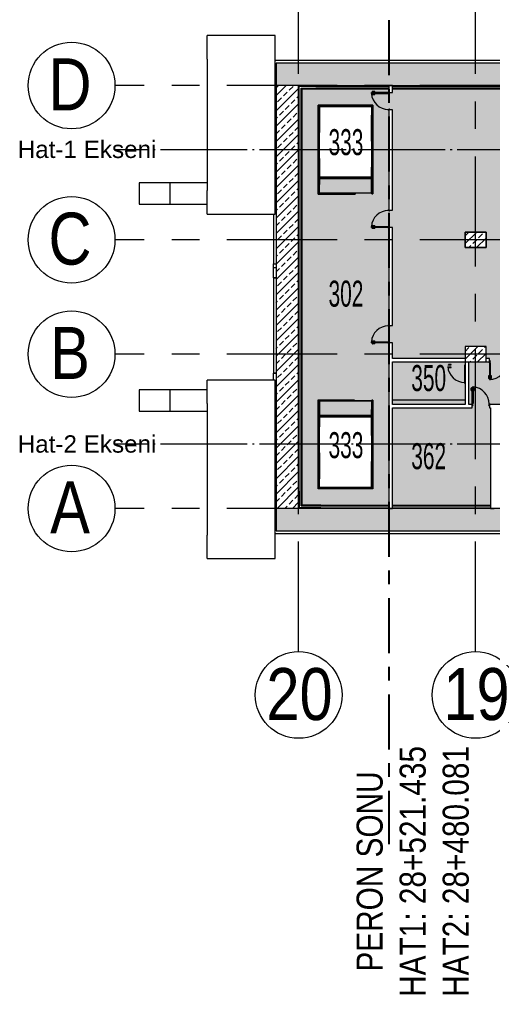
# Model space of a CAD drawing. Header units: metres. Extents: x -201 to 705, y -63 to 42.
# Drawn here: x 481 to 508.3, y -49.3 to 7.5 of the extents above; entities that cross this region are included whole.
import ezdxf

# ---------------------------------------------------------------- set-up
doc = ezdxf.new("R2010")
doc.units = ezdxf.units.M
for name, pattern in [('Dash', [3, 1.5, -1.5]), ('Grid Line', [11.1125, 6.35, -1.5875, 1.5875, -1.5875]), ('Grid Line 1_4_', [5.55625, 3.175, -0.79375, 0.79375, -0.79375]), ('HAT AKSI', [5.6, 5, -0.3, 0, -0.3])]:
    doc.linetypes.add(name, pattern=pattern)
for name, color, linetype, lineweight in [('A-----NPP', 7, 'Continuous', 9), ('A-DETLGEM', 7, 'Continuous', 9), ('A_AREA', 7, 'Continuous', 9), ('A_DOOR', 7, 'Continuous', 9), ('A_GRID', 7, 'Continuous', 9), ('A_GRID_BALOON', 7, 'Continuous', 9), ('A_HANDRAIL', 7, 'Continuous', 9), ('A_HATCH', 7, 'Continuous', 9), ('A_RC', 7, 'Continuous', 9), ('A_TEXT_40', 7, 'Continuous', 9), ('A_WALL', 7, 'Continuous', 9), ('G-PLANOTM', 7, 'Continuous', 9)]:
    doc.layers.add(name, color=color, linetype=linetype, lineweight=lineweight)
doc.styles.add('Arial', font='arial.ttf', dxfattribs={"height": 1})
doc.styles.add('Arial Narrow', font='ARIALN.TTF', dxfattribs={"height": 1.5})
doc.styles.add('Arial Narrow_1', font='ARIALN.TTF', dxfattribs={"height": 3})
doc.styles.add('Arial Narrow_2', font='ARIALN.TTF', dxfattribs={"width": 0.7, "height": 1.5})
pattern_1 = [(45, (0, 0), (-0.442274, 0.442274), []), (45, (0.4423, 0), (-0.442274, 0.442274), [0.31274, -0.15637])]

# ---------------------------------------------------------------- blocks, each defined once
blk = doc.blocks.new('B1010_10_KOLON_DİKDÖRTGEN KESİT - 90x120mm-4188249-14_73 _17_73_ TEKNİK KAT _FFL__ANAHTAR PLAN')
at = {"layer": 'A_RC', "true_color": 0x787878}
h = blk.add_hatch(dxfattribs=at)
h.set_pattern_fill('FP_19', color=8, style=0, pattern_type=2)
h.set_pattern_definition([(225, (-175, -11.8), (0.4422811, -0.4422811), []), (225, (-175.442, -11.8), (0.4422811, -0.4422811), [0.31274, -0.15637])])
h.paths.add_polyline_path([(-0.6, 0.45), (-0.6, -0.45), (0.6, -0.45), (0.6, 0.45), (-0.415, 0.45)])
at = {"layer": 'A_RC', "lineweight": 18}
for p, q in [((0.6, 0.45), (-0.6, 0.45)), ((-0.6, 0.45), (-0.6, -0.45)), ((0.6, -0.45), (0.6, 0.45)), ((-0.6, -0.45), (0.6, -0.45))]:
    blk.add_line(p, q, dxfattribs=at)
blk = doc.blocks.new('B1010_10_KOLON_DİKDÖRTGEN KESİT - 90x120mm-V253-14_73 _17_73_ TEKNİK KAT _FFL__ANAHTAR PLAN')
at = {"layer": 'A_RC', "true_color": 0x787878}
h = blk.add_hatch(dxfattribs=at)
h.set_pattern_fill('FP_20', color=8, style=0, pattern_type=2)
h.set_pattern_definition([(225, (-175, -5.2), (0.4422811, -0.4422811), []), (225, (-175.442, -5.2), (0.4422811, -0.4422811), [0.31274, -0.15637])])
h.paths.add_polyline_path([(-0.6, 0.45), (-0.6, -0.45), (0.6, -0.45), (0.6, 0.45), (0.445, 0.45)])
at = {"layer": 'A_RC', "lineweight": 18}
for p, q in [((0.6, 0.45), (-0.6, 0.45)), ((-0.6, 0.45), (-0.6, -0.45)), ((0.6, -0.45), (0.6, 0.45)), ((-0.6, -0.45), (0.6, -0.45))]:
    blk.add_line(p, q, dxfattribs=at)
blk = doc.blocks.new('IC-TKN-M7-S22-000-10-A1-32-K-T-6C-200_rvt-3-14_73 _17_73_ TEKNİK KAT _FFL__ANAHTAR PLAN')
at = {"layer": 'A_HATCH', "true_color": 0x787878}
h = blk.add_hatch(dxfattribs=at)
h.set_pattern_fill('FP_3', color=8, style=0, pattern_type=2)
h.set_pattern_definition(pattern_1)
h.paths.add_polyline_path([(-130.727, 3.7), (-125.85, 3.7), (-125.85, 5), (-186.5, 5), (-186.5, 3.7), (-130.877, 3.7)])
h = blk.add_hatch(dxfattribs=at)
h.set_pattern_fill('FP_3', color=8, style=0, pattern_type=2)
h.set_pattern_definition(pattern_1)
h.paths.add_polyline_path([(-186.194, -20.7), (-185.2, -20.7), (-185.2, 3.7), (-186.5, 3.7), (-186.5, -20.7)])
h = blk.add_hatch(dxfattribs=at)
h.set_pattern_fill('FP_3', color=8, style=0, pattern_type=2)
h.set_pattern_definition(pattern_1)
h.paths.add_polyline_path([(-147.926, -22), (-125.85, -22), (-125.85, -20.7), (-186.5, -20.7), (-186.5, -22), (-149.646, -22)])
at = {"layer": 'A-----NPP'}
for p, q in [((-186.55, 6.589), (-190.473, 6.589)), ((-190.473, 5.232), (-190.473, 6.589)), ((-186.55, 5.232), (-186.55, 6.589)), ((-190.473, 5.232), (-190.473, -2.354)), ((-186.55, -2.354), (-186.55, 5.232)), ((-125.795, 5.15), (-186.55, 5.15)), ((-190.473, -3.711), (-190.473, -2.354)), ((-186.55, -3.711), (-186.55, -2.354)), ((-190.473, -3.711), (-186.55, -3.711)), ((-186.65, -3.71), (-186.65, -6.588)), ((-186.65, -6.588), (-186.5, -6.588)), ((-186.65, -6.8), (-186.65, -6.588)), ((-186.65, -6.588), (-186.5, -6.588)), ((-186.65, -7.4), (-186.65, -6.8)), ((-186.65, -6.8), (-186.5, -6.8)), ((-186.5, -7.4), (-186.65, -7.4)), ((-186.65, -7.4), (-186.65, -12.9)), ((-186.65, -7.4), (-186.5, -7.4)), ((-186.65, -12.9), (-186.5, -12.9)), ((-186.65, -13.29), (-186.65, -12.9)), ((-186.5, -12.9), (-186.65, -12.9)), ((-186.55, -13.289), (-190.473, -13.289)), ((-190.473, -14.646), (-190.473, -13.289)), ((-186.55, -14.646), (-186.55, -13.289)), ((-186.5, -13.5), (-186.55, -13.5)), ((-186.5, -13.712), (-186.55, -13.712)), ((-186.5, -13.712), (-186.55, -13.712)), ((-190.473, -14.646), (-190.473, -22.232)), ((-186.55, -22.232), (-186.55, -14.646)), ((-190.473, -23.589), (-190.473, -22.232)), ((-186.55, -22.15), (-125.751, -22.15)), ((-186.55, -23.589), (-186.55, -22.232)), ((-190.473, -23.589), (-186.55, -23.589))]:
    blk.add_line(p, q, dxfattribs=at)
at = {"layer": 'A_RC'}
blk.add_line((-175.6, -14.45), (-179.8, -14.45), dxfattribs=at)
at = {"layer": 'A_WALL', "lineweight": 18}
for p, q in [((-125.85, 5), (-186.5, 5)), ((-186.5, 5), (-186.5, 3.7)), ((-186.5, 3.7), (-186.5, -20.7)), ((-185.2, 3.7), (-125.85, 3.7)), ((-185.2, -20.7), (-185.2, 3.7)), ((-186.5, -20.7), (-186.5, -22)), ((-125.85, -20.7), (-185.2, -20.7)), ((-186.5, -22), (-125.85, -22))]:
    blk.add_line(p, q, dxfattribs=at)
at = {"layer": 'A_RC', "lineweight": 9, "rotation": 180}
for name, p in [('B1010_10_KOLON_DİKDÖRTGEN KESİT - 90x120mm-V253-14_73 _17_73_ TEKNİK KAT _FFL__ANAHTAR PLAN', (-175, -5.2)), ('B1010_10_KOLON_DİKDÖRTGEN KESİT - 90x120mm-4188249-14_73 _17_73_ TEKNİK KAT _FFL__ANAHTAR PLAN', (-175, -11.8))]:
    blk.add_blockref(name, p, dxfattribs=at)
blk = doc.blocks.new('B1010_10_KOLON_DİKDÖRTGEN KESİT - 90x120mm-3688149-14_73 _17_73_ TEKNİK KAT _FFL__ANAHTAR PLAN')
at = {"layer": 'A_RC', "lineweight": 18}
for p, q in [((0.6, 0.45), (-0.6, 0.45)), ((-0.6, 0.45), (-0.6, -0.45)), ((0.6, -0.45), (0.6, 0.45)), ((-0.6, -0.45), (0.6, -0.45))]:
    blk.add_line(p, q, dxfattribs=at)
blk = doc.blocks.new('B1010_10_KOLON_DİKDÖRTGEN KESİT - 90x120mm-3704963-14_73 _17_73_ TEKNİK KAT _FFL__ANAHTAR PLAN')
at = {"layer": 'A_RC', "lineweight": 18}
for p, q in [((-0.6, 0.45), (0.6, 0.45)), ((-0.6, -0.45), (-0.6, 0.45)), ((0.6, 0.45), (0.6, -0.45)), ((0.6, -0.45), (-0.6, -0.45))]:
    blk.add_line(p, q, dxfattribs=at)
blk = doc.blocks.new('C1030_70_YK1 100x220cm - YK1 100x220cm-1516240-14_73 _17_73_ TEKNİK KAT _FFL__ANAHTAR PLAN')
at = {"layer": 'A-----NPP'}
for p, q in [((0.385, 1.048), (0.385, 0.913)), ((0.395, 0.913), (0.395, 1.048)), ((0.435, 1.068), (0.405, 1.068)), ((0.405, 1.058), (0.435, 1.058)), ((0.53, 1.068), (0.5, 1.068)), ((0.5, 1.058), (0.53, 1.058)), ((0.54, 1.048), (0.54, 0.913)), ((0.55, 0.913), (0.55, 1.048)), ((-0.538, 0.118), (0.538, 0.118)), ((-0.538, 0.1), (-0.538, 0.118)), ((0.538, 0.118), (0.538, 0.1))]:
    blk.add_line(p, q, dxfattribs=at)
for centre, radius, start, end in [((0.5, 0.13), 0.98, 94.0266, 180), ((0.405, 1.048), 0.02, 90, 180), ((0.39, 0.913), 0.005, 180, 360), ((0.405, 1.048), 0.01, 90, 180), ((0.53, 1.048), 0.02, 360, 90), ((0.53, 1.048), 0.01, 0, 90), ((0.545, 0.913), 0.005, 180, 0)]:
    blk.add_arc(centre, radius, start, end, dxfattribs=at)
blk = doc.blocks.new('C1030_70_YK1 100x220cm - YK1 100x220cm-V214-14_73 _17_73_ TEKNİK KAT _FFL__ANAHTAR PLAN')
at = {"layer": 'A-DETLGEM'}
for p, q in [((0.385, 1.048), (0.385, 0.913)), ((0.395, 0.913), (0.395, 1.048)), ((0.435, 1.068), (0.405, 1.068)), ((0.405, 1.058), (0.435, 1.058)), ((0.499, 1.107), (0.434, 1.107)), ((0.434, 1.107), (0.434, 0.621)), ((0.434, 0.621), (0.434, 0.149)), ((0.438, 1.103), (0.495, 1.103)), ((0.438, 1.103), (0.438, 0.153)), ((0.495, 0.153), (0.495, 1.103)), ((0.499, 0.139), (0.499, 1.107)), ((0.53, 1.068), (0.5, 1.068)), ((0.5, 1.058), (0.53, 1.058)), ((0.54, 1.048), (0.54, 0.913)), ((0.55, 0.913), (0.55, 1.048)), ((0.434, 0.149), (0.491, 0.149)), ((0.438, 0.153), (0.495, 0.153)), ((0.491, 0.149), (0.491, 0.139)), ((0.491, 0.139), (0.499, 0.139))]:
    blk.add_line(p, q, dxfattribs=at)
for radius in [0.008, 0.006]:
    blk.add_circle((0.5, 0.13), radius, dxfattribs=at)
for centre, radius, start, end in [((0.405, 1.048), 0.02, 90, 180), ((0.39, 0.913), 0.005, 180, 360), ((0.405, 1.048), 0.01, 90, 180), ((0.53, 1.048), 0.02, 360, 90), ((0.53, 1.048), 0.01, 0, 90), ((0.545, 0.913), 0.005, 180, 0)]:
    blk.add_arc(centre, radius, start, end, dxfattribs=at)
at = {"layer": 'A_DOOR'}
for p, q in [((-0.483, 0.118), (-0.538, 0.118)), ((-0.538, 0.118), (-0.538, 0.1)), ((-0.536, 0.1), (-0.536, 0.116)), ((-0.536, 0.116), (-0.485, 0.116)), ((-0.485, 0.095), (-0.487, 0.093)), ((-0.487, 0.093), (-0.487, 0.062)), ((-0.487, 0.062), (-0.485, 0.06)), ((-0.485, 0.116), (-0.485, 0.095)), ((-0.485, 0.092), (-0.483, 0.094)), ((-0.485, 0.063), (-0.485, 0.092)), ((-0.483, 0.061), (-0.485, 0.063)), ((-0.485, 0.06), (-0.485, 0.049)), ((-0.485, 0.049), (-0.465, 0.049)), ((-0.483, 0.045), (-0.485, 0.045)), ((-0.485, 0.045), (-0.485, 0.037)), ((-0.485, 0.037), (-0.457, 0.037)), ((-0.483, 0.094), (-0.483, 0.118)), ((-0.483, 0.051), (-0.483, 0.061)), ((-0.467, 0.051), (-0.483, 0.051)), ((-0.483, 0.039), (-0.483, 0.045)), ((-0.459, 0.039), (-0.483, 0.039)), ((-0.457, 0.061), (-0.467, 0.061)), ((-0.467, 0.061), (-0.467, 0.051)), ((-0.465, 0.049), (-0.465, 0.059)), ((-0.465, 0.059), (-0.459, 0.059)), ((-0.459, 0.059), (-0.459, 0.039)), ((-0.457, 0.037), (-0.457, 0.061)), ((0.467, 0.061), (0.457, 0.061)), ((0.457, 0.061), (0.457, 0.037)), ((0.457, 0.037), (0.485, 0.037)), ((0.459, 0.039), (0.459, 0.059)), ((0.459, 0.059), (0.465, 0.059)), ((0.483, 0.039), (0.459, 0.039)), ((0.465, 0.059), (0.465, 0.049)), ((0.465, 0.049), (0.485, 0.049)), ((0.467, 0.051), (0.467, 0.061)), ((0.483, 0.051), (0.467, 0.051)), ((0.538, 0.118), (0.483, 0.118)), ((0.483, 0.118), (0.483, 0.094)), ((0.483, 0.094), (0.485, 0.092)), ((0.485, 0.063), (0.483, 0.061)), ((0.483, 0.061), (0.483, 0.051)), ((0.485, 0.045), (0.483, 0.045)), ((0.483, 0.045), (0.483, 0.039)), ((0.485, 0.095), (0.485, 0.116)), ((0.485, 0.116), (0.536, 0.116)), ((0.487, 0.093), (0.485, 0.095)), ((0.485, 0.092), (0.485, 0.063)), ((0.485, 0.06), (0.487, 0.062)), ((0.485, 0.049), (0.485, 0.06)), ((0.485, 0.037), (0.485, 0.045)), ((0.487, 0.062), (0.487, 0.093)), ((0.536, 0.116), (0.536, 0.1)), ((0.538, 0.1), (0.538, 0.118))]:
    blk.add_line(p, q, dxfattribs=at)
blk.add_arc((0.5, 0.13), 0.98, 94.0266, 180, dxfattribs=at)
blk = doc.blocks.new('C1030_70_YK1 100x220cm - YK1 100x220cm-1940403-14_73 _17_73_ TEKNİK KAT _FFL__ANAHTAR PLAN')
at = {"layer": 'A-DETLGEM'}
for p, q in [((-0.55, 0.913), (-0.55, 1.048)), ((-0.54, 1.048), (-0.54, 0.913)), ((-0.53, 1.068), (-0.5, 1.068)), ((-0.5, 1.058), (-0.53, 1.058)), ((-0.499, 1.107), (-0.434, 1.107)), ((-0.499, 0.139), (-0.499, 1.107)), ((-0.438, 1.103), (-0.495, 1.103)), ((-0.495, 0.153), (-0.495, 1.103)), ((-0.438, 1.103), (-0.438, 0.153)), ((-0.435, 1.068), (-0.405, 1.068)), ((-0.405, 1.058), (-0.435, 1.058)), ((-0.434, 1.107), (-0.434, 0.621)), ((-0.434, 0.621), (-0.434, 0.149)), ((-0.395, 0.913), (-0.395, 1.048)), ((-0.385, 1.048), (-0.385, 0.913)), ((-0.491, 0.139), (-0.499, 0.139)), ((-0.438, 0.153), (-0.495, 0.153)), ((-0.491, 0.149), (-0.491, 0.139)), ((-0.434, 0.149), (-0.491, 0.149))]:
    blk.add_line(p, q, dxfattribs=at)
for radius in [0.008, 0.006]:
    blk.add_circle((-0.5, 0.13), radius, dxfattribs=at)
for centre, radius, start, end in [((-0.53, 1.048), 0.02, 90, 180), ((-0.545, 0.913), 0.005, 180, 0), ((-0.53, 1.048), 0.01, 90, 180), ((-0.405, 1.048), 0.02, 0, 90), ((-0.405, 1.048), 0.01, 0, 90), ((-0.39, 0.913), 0.005, 180, 0)]:
    blk.add_arc(centre, radius, start, end, dxfattribs=at)
at = {"layer": 'A_DOOR'}
for p, q in [((-0.483, 0.118), (-0.538, 0.118)), ((-0.538, 0.118), (-0.538, 0.1)), ((-0.536, 0.1), (-0.536, 0.116)), ((-0.536, 0.116), (-0.485, 0.116)), ((-0.485, 0.095), (-0.487, 0.093)), ((-0.487, 0.093), (-0.487, 0.062)), ((-0.487, 0.062), (-0.485, 0.06)), ((-0.485, 0.116), (-0.485, 0.095)), ((-0.485, 0.092), (-0.483, 0.094)), ((-0.485, 0.063), (-0.485, 0.092)), ((-0.483, 0.061), (-0.485, 0.063)), ((-0.485, 0.06), (-0.485, 0.049)), ((-0.485, 0.049), (-0.465, 0.049)), ((-0.483, 0.045), (-0.485, 0.045)), ((-0.485, 0.045), (-0.485, 0.037)), ((-0.485, 0.037), (-0.457, 0.037)), ((-0.483, 0.094), (-0.483, 0.118)), ((-0.483, 0.051), (-0.483, 0.061)), ((-0.467, 0.051), (-0.483, 0.051)), ((-0.483, 0.039), (-0.483, 0.045)), ((-0.459, 0.039), (-0.483, 0.039)), ((-0.457, 0.061), (-0.467, 0.061)), ((-0.467, 0.061), (-0.467, 0.051)), ((-0.465, 0.049), (-0.465, 0.059)), ((-0.465, 0.059), (-0.459, 0.059)), ((-0.459, 0.059), (-0.459, 0.039)), ((-0.457, 0.037), (-0.457, 0.061)), ((0.467, 0.061), (0.457, 0.061)), ((0.457, 0.061), (0.457, 0.037)), ((0.457, 0.037), (0.485, 0.037)), ((0.459, 0.039), (0.459, 0.059)), ((0.459, 0.059), (0.465, 0.059)), ((0.483, 0.039), (0.459, 0.039)), ((0.465, 0.059), (0.465, 0.049)), ((0.465, 0.049), (0.485, 0.049)), ((0.467, 0.051), (0.467, 0.061)), ((0.483, 0.051), (0.467, 0.051)), ((0.538, 0.118), (0.483, 0.118)), ((0.483, 0.118), (0.483, 0.094)), ((0.483, 0.094), (0.485, 0.092)), ((0.485, 0.063), (0.483, 0.061)), ((0.483, 0.061), (0.483, 0.051)), ((0.485, 0.045), (0.483, 0.045)), ((0.483, 0.045), (0.483, 0.039)), ((0.485, 0.095), (0.485, 0.116)), ((0.485, 0.116), (0.536, 0.116)), ((0.487, 0.093), (0.485, 0.095)), ((0.485, 0.092), (0.485, 0.063)), ((0.485, 0.06), (0.487, 0.062)), ((0.485, 0.049), (0.485, 0.06)), ((0.485, 0.037), (0.485, 0.045)), ((0.487, 0.062), (0.487, 0.093)), ((0.536, 0.116), (0.536, 0.1)), ((0.538, 0.1), (0.538, 0.118))]:
    blk.add_line(p, q, dxfattribs=at)
blk.add_arc((-0.5, 0.13), 0.98, 360, 86.1575, dxfattribs=at)
blk = doc.blocks.new('C1030_70_YK2 200x220cm - YK2 200x220cm-1520040-14_73 _17_73_ TEKNİK KAT _FFL__ANAHTAR PLAN')
at = {"layer": 'A-DETLGEM'}
for p, q in [((-1.05, 0.901), (-1.05, 1.036)), ((-1.04, 1.036), (-1.04, 0.901)), ((-1.03, 1.056), (-1, 1.056)), ((-1, 1.046), (-1.03, 1.046)), ((-0.999, 1.107), (-0.934, 1.107)), ((-0.999, 0.138), (-0.999, 1.107)), ((-0.938, 1.103), (-0.995, 1.103)), ((-0.995, 0.153), (-0.995, 1.103)), ((-0.938, 1.103), (-0.938, 0.153)), ((-0.935, 1.056), (-0.905, 1.056)), ((-0.905, 1.046), (-0.935, 1.046)), ((-0.934, 1.107), (-0.934, 0.62)), ((-0.934, 0.62), (-0.934, 0.149)), ((-0.895, 0.901), (-0.895, 1.036)), ((-0.885, 1.036), (-0.885, 0.901)), ((0.885, 1.036), (0.885, 0.901)), ((0.895, 0.901), (0.895, 1.036)), ((0.935, 1.056), (0.905, 1.056)), ((0.905, 1.046), (0.935, 1.046)), ((0.999, 1.107), (0.934, 1.107)), ((0.934, 1.107), (0.934, 0.62)), ((0.934, 0.62), (0.934, 0.149)), ((0.938, 1.103), (0.995, 1.103)), ((0.938, 1.103), (0.938, 0.153)), ((0.995, 0.153), (0.995, 1.103)), ((0.999, 0.138), (0.999, 1.107)), ((1.03, 1.056), (1, 1.056)), ((1, 1.046), (1.03, 1.046)), ((1.04, 1.036), (1.04, 0.901)), ((1.05, 0.901), (1.05, 1.036)), ((-0.991, 0.138), (-0.999, 0.138)), ((-0.938, 0.153), (-0.995, 0.153)), ((-0.991, 0.149), (-0.991, 0.138)), ((-0.934, 0.149), (-0.991, 0.149)), ((0.934, 0.149), (0.991, 0.149)), ((0.938, 0.153), (0.995, 0.153)), ((0.991, 0.149), (0.991, 0.138)), ((0.991, 0.138), (0.999, 0.138))]:
    blk.add_line(p, q, dxfattribs=at)
for centre, radius in [((-1, 0.13), 0.008), ((-1, 0.13), 0.006), ((1, 0.13), 0.008), ((1, 0.13), 0.006)]:
    blk.add_circle(centre, radius, dxfattribs=at)
for centre, radius, start, end in [((-1.03, 1.036), 0.02, 90, 180), ((-1.045, 0.901), 0.005, 180, 0), ((-1.03, 1.036), 0.01, 90, 180), ((-0.905, 1.036), 0.02, 360, 90), ((-0.905, 1.036), 0.01, 360, 90), ((-0.89, 0.901), 0.005, 180, 0), ((0.905, 1.036), 0.02, 90, 180), ((0.89, 0.901), 0.005, 180, 0), ((0.905, 1.036), 0.01, 90, 180), ((1.03, 1.036), 0.02, 0, 90), ((1.03, 1.036), 0.01, 360, 90), ((1.045, 0.901), 0.005, 180, 0)]:
    blk.add_arc(centre, radius, start, end, dxfattribs=at)
at = {"layer": 'A_DOOR'}
for p, q in [((-0.983, 0.118), (-1.038, 0.118)), ((-1.038, 0.118), (-1.038, 0.1)), ((-1.036, 0.1), (-1.036, 0.116)), ((-1.036, 0.116), (-0.985, 0.116)), ((-0.985, 0.095), (-0.987, 0.093)), ((-0.987, 0.093), (-0.987, 0.062)), ((-0.987, 0.062), (-0.985, 0.06)), ((-0.985, 0.116), (-0.985, 0.095)), ((-0.985, 0.092), (-0.983, 0.094)), ((-0.985, 0.063), (-0.985, 0.092)), ((-0.983, 0.061), (-0.985, 0.063)), ((-0.985, 0.06), (-0.985, 0.049)), ((-0.985, 0.049), (-0.965, 0.049)), ((-0.983, 0.045), (-0.985, 0.045)), ((-0.985, 0.045), (-0.985, 0.037)), ((-0.985, 0.037), (-0.957, 0.037)), ((-0.983, 0.094), (-0.983, 0.118)), ((-0.983, 0.051), (-0.983, 0.061)), ((-0.967, 0.051), (-0.983, 0.051)), ((-0.983, 0.039), (-0.983, 0.045)), ((-0.959, 0.039), (-0.983, 0.039)), ((-0.957, 0.061), (-0.967, 0.061)), ((-0.967, 0.061), (-0.967, 0.051)), ((-0.965, 0.049), (-0.965, 0.059)), ((-0.965, 0.059), (-0.959, 0.059)), ((-0.959, 0.059), (-0.959, 0.039)), ((-0.957, 0.037), (-0.957, 0.061)), ((0.967, 0.061), (0.957, 0.061)), ((0.957, 0.061), (0.957, 0.037)), ((0.957, 0.037), (0.985, 0.037)), ((0.959, 0.039), (0.959, 0.059)), ((0.959, 0.059), (0.965, 0.059)), ((0.983, 0.039), (0.959, 0.039)), ((0.965, 0.059), (0.965, 0.049)), ((0.965, 0.049), (0.985, 0.049)), ((0.967, 0.051), (0.967, 0.061)), ((0.983, 0.051), (0.967, 0.051)), ((1.038, 0.118), (0.983, 0.118)), ((0.983, 0.118), (0.983, 0.094)), ((0.983, 0.094), (0.985, 0.092)), ((0.985, 0.063), (0.983, 0.061)), ((0.983, 0.061), (0.983, 0.051)), ((0.985, 0.045), (0.983, 0.045)), ((0.983, 0.045), (0.983, 0.039)), ((0.985, 0.095), (0.985, 0.116)), ((0.985, 0.116), (1.036, 0.116)), ((0.987, 0.093), (0.985, 0.095)), ((0.985, 0.092), (0.985, 0.063)), ((0.985, 0.06), (0.987, 0.062)), ((0.985, 0.049), (0.985, 0.06)), ((0.985, 0.037), (0.985, 0.045)), ((0.987, 0.062), (0.987, 0.093)), ((1.036, 0.116), (1.036, 0.1)), ((1.038, 0.1), (1.038, 0.118))]:
    blk.add_line(p, q, dxfattribs=at)
for centre, start, end in [((-1, 0.13), 360, 90), ((1, 0.13), 90, 180)]:
    blk.add_arc(centre, 0.98, start, end, dxfattribs=at)
blk = doc.blocks.new('Top Rail Type - Top Rail_Internal_-3551426-14_73 _17_73_ TEKNİK KAT _FFL__ANAHTAR PLAN')
at = {"layer": 'A_HANDRAIL'}
for p, q in [((-184.074, 2.575), (-180.924, 2.575)), ((-184.074, -2.575), (-184.074, 2.575)), ((-180.974, 2.525), (-184.024, 2.525)), ((-184.024, 2.525), (-184.024, -2.525)), ((-180.974, -2.55), (-180.974, 2.525)), ((-180.924, 2.575), (-180.924, -2.55)), ((-181.949, -2.575), (-184.074, -2.575)), ((-184.024, -2.525), (-181.949, -2.525)), ((-181.949, -2.525), (-181.949, -2.575)), ((-180.924, -2.55), (-180.974, -2.55))]:
    blk.add_line(p, q, dxfattribs=at)
blk = doc.blocks.new('Top Rail Type - Top Rail_Internal_-V219-14_73 _17_73_ TEKNİK KAT _FFL__ANAHTAR PLAN')
at = {"layer": 'A_HANDRAIL'}
for p, q in [((-184.074, 2.575), (-184.074, -2.575)), ((-180.924, 2.575), (-184.074, 2.575)), ((-184.024, 2.525), (-184.024, -2.525)), ((-180.974, 2.525), (-184.024, 2.525)), ((-180.974, -2.55), (-180.974, 2.525)), ((-180.924, -2.55), (-180.924, 2.575)), ((-184.074, -2.575), (-181.949, -2.575)), ((-184.024, -2.525), (-181.949, -2.525)), ((-181.949, -2.525), (-181.949, -2.575)), ((-180.974, -2.55), (-180.924, -2.55))]:
    blk.add_line(p, q, dxfattribs=at)
blk = doc.blocks.new('Top Rail Type - Top Rail_Internal_-3551448-14_73 _17_73_ TEKNİK KAT _FFL__ANAHTAR PLAN')
at = {"layer": 'A_HANDRAIL'}
for p, q in [((-184.074, -19.575), (-184.074, -14.425)), ((-184.074, -14.425), (-181.999, -14.425)), ((-184.024, -14.475), (-184.024, -19.525)), ((-181.999, -14.475), (-184.024, -14.475)), ((-181.999, -14.425), (-181.999, -14.475)), ((-180.974, -14.45), (-180.924, -14.45)), ((-180.974, -19.525), (-180.974, -14.45)), ((-180.924, -14.45), (-180.924, -19.575)), ((-180.924, -19.575), (-184.074, -19.575)), ((-184.024, -19.525), (-180.974, -19.525))]:
    blk.add_line(p, q, dxfattribs=at)
blk = doc.blocks.new('Top Rail Type - Top Rail_Internal_-V220-14_73 _17_73_ TEKNİK KAT _FFL__ANAHTAR PLAN')
at = {"layer": 'A_HANDRAIL'}
for p, q in [((-184.074, -14.425), (-181.999, -14.425)), ((-184.074, -19.575), (-184.074, -14.425)), ((-184.024, -14.475), (-181.999, -14.475)), ((-184.024, -19.525), (-184.024, -14.475)), ((-181.999, -14.425), (-181.999, -14.475)), ((-180.924, -14.45), (-180.974, -14.45)), ((-180.974, -14.45), (-180.974, -19.525)), ((-180.924, -14.45), (-180.924, -19.575)), ((-180.924, -19.575), (-184.074, -19.575)), ((-180.974, -19.525), (-184.024, -19.525))]:
    blk.add_line(p, q, dxfattribs=at)
blk = doc.blocks.new('D2030_10_U Kanal Ekipmanı - U Kanal Ekipmanı-3768917-14_73 _17_73_ TEKNİK KAT _FFL__ANAHTAR PLAN')
at = {"layer": 'G-PLANOTM'}
for p, q in [((-0.18, 0), (-0.18, 5.662)), ((-0.155, 0), (-0.155, 5.662)), ((-0.15, 0), (-0.15, 5.662)), ((-0.03, 0), (-0.03, 5.662)), ((-0.025, 5.662), (-0.025, 0))]:
    blk.add_line(p, q, dxfattribs=at)
blk = doc.blocks.new('Railing - 50 x 12mm-V227-14_73 _17_73_ TEKNİK KAT _FFL__ANAHTAR PLAN')
at = {"layer": 'A-----NPP'}
for start, end in [(150, 180), (150, 180), (180, 210), (180, 210), (360, 30), (15, 30), (330, 360), (330, 360)]:
    blk.add_arc((0, 0), 0.03, start, end, dxfattribs=at)
blk = doc.blocks.new('Railing - 50 x 12mm-V228-14_73 _17_73_ TEKNİK KAT _FFL__ANAHTAR PLAN')
at = {"layer": 'A-----NPP'}
for start, end in [(148.0509, 180), (150, 180), (180, 210), (180, 210), (360, 31.9491), (15, 30), (330, 360), (330, 360)]:
    blk.add_arc((0, 0), 0.03, start, end, dxfattribs=at)
blk = doc.blocks.new('Railing - 50 x 12mm-V229-14_73 _17_73_ TEKNİK KAT _FFL__ANAHTAR PLAN')
at = {"layer": 'A-----NPP'}
for start, end in [(180, 360), (180, 210), (225, 285), (300, 360)]:
    blk.add_arc((0, 0), 0.03, start, end, dxfattribs=at)
blk = doc.blocks.new('Railing - Railing-3772816-14_73 _17_73_ TEKNİK KAT _FFL__ANAHTAR PLAN')
at = {"extrusion": (0, 0, -1), "zscale": -1}
for name, p, rotation in [('Railing - 50 x 12mm-V227-14_73 _17_73_ TEKNİK KAT _FFL__ANAHTAR PLAN', (183.8, -1.64), 90.00000000000146), ('Railing - 50 x 12mm-V228-14_73 _17_73_ TEKNİK KAT _FFL__ANAHTAR PLAN', (183.2, -1.64), 90.00000000000146), ('Railing - 50 x 12mm-V227-14_73 _17_73_ TEKNİK KAT _FFL__ANAHTAR PLAN', (182.6, -1.64), 90.00000000000146), ('Railing - 50 x 12mm-V227-14_73 _17_73_ TEKNİK KAT _FFL__ANAHTAR PLAN', (182, -1.64), 90.00000000000146), ('Railing - 50 x 12mm-V227-14_73 _17_73_ TEKNİK KAT _FFL__ANAHTAR PLAN', (181.4, -1.64), 90.00000000000146), ('Railing - 50 x 12mm-V229-14_73 _17_73_ TEKNİK KAT _FFL__ANAHTAR PLAN', (186.5, -1.969), 89.9999999999998)]:
    blk.add_blockref(name, p, dxfattribs=dict(at, rotation=rotation))
blk = doc.blocks.new('Top Rail Type - Top Rail_Internal_-3772819-14_73 _17_73_ TEKNİK KAT _FFL__ANAHTAR PLAN')
at = {"layer": 'A-----NPP'}
for p, q in [((-181, -1.615), (-184, -1.615)), ((-184, -1.665), (-181, -1.665)), ((-186.5, -1.944), (-186.5, -1.956)), ((-186.5, -1.981), (-186.5, -1.994))]:
    blk.add_line(p, q, dxfattribs=at)
blk = doc.blocks.new('Railing - 50 x 12mm-V230-14_73 _17_73_ TEKNİK KAT _FFL__ANAHTAR PLAN')
at = {"layer": 'A-----NPP'}
for start, end in [(150, 180), (150, 180), (180, 210), (180, 210), (360, 30), (15, 30), (330, 360), (330, 360)]:
    blk.add_arc((0, 0), 0.03, start, end, dxfattribs=at)
blk = doc.blocks.new('Railing - 50 x 12mm-V231-14_73 _17_73_ TEKNİK KAT _FFL__ANAHTAR PLAN')
at = {"layer": 'A-----NPP'}
for start, end in [(148.0509, 180), (150, 180), (180, 210), (180, 210), (360, 31.9491), (15, 30), (330, 360), (330, 360)]:
    blk.add_arc((0, 0), 0.03, start, end, dxfattribs=at)
blk = doc.blocks.new('Railing - 50 x 12mm-V232-14_73 _17_73_ TEKNİK KAT _FFL__ANAHTAR PLAN')
at = {"layer": 'A-----NPP'}
for start, end in [(180, 360), (180, 210), (225, 285), (300, 360)]:
    blk.add_arc((0, 0), 0.03, start, end, dxfattribs=at)
blk = doc.blocks.new('Railing - Railing-3772863-14_73 _17_73_ TEKNİK KAT _FFL__ANAHTAR PLAN')
for name, p, rotation in [('Railing - 50 x 12mm-V232-14_73 _17_73_ TEKNİK KAT _FFL__ANAHTAR PLAN', (-186.5, -15.031), 270.0000000000002), ('Railing - 50 x 12mm-V230-14_73 _17_73_ TEKNİK KAT _FFL__ANAHTAR PLAN', (-183.8, -15.36), 270.0000000000018), ('Railing - 50 x 12mm-V231-14_73 _17_73_ TEKNİK KAT _FFL__ANAHTAR PLAN', (-183.2, -15.36), 270.0000000000018), ('Railing - 50 x 12mm-V230-14_73 _17_73_ TEKNİK KAT _FFL__ANAHTAR PLAN', (-182.6, -15.36), 270.0000000000018), ('Railing - 50 x 12mm-V230-14_73 _17_73_ TEKNİK KAT _FFL__ANAHTAR PLAN', (-182, -15.36), 270.0000000000018), ('Railing - 50 x 12mm-V230-14_73 _17_73_ TEKNİK KAT _FFL__ANAHTAR PLAN', (-181.4, -15.36), 270.0000000000018)]:
    blk.add_blockref(name, p, dxfattribs=dict(rotation=rotation))
blk = doc.blocks.new('Top Rail Type - Top Rail_Internal_-3772866-14_73 _17_73_ TEKNİK KAT _FFL__ANAHTAR PLAN')
at = {"layer": 'A-----NPP'}
for p, q in [((-186.5, -15.006), (-186.5, -15.019)), ((-186.5, -15.044), (-186.5, -15.056)), ((-181, -15.335), (-184, -15.335)), ((-184, -15.385), (-181, -15.385))]:
    blk.add_line(p, q, dxfattribs=at)
blk = doc.blocks.new('D2030_10_U Kanal Ekipmanı - U Kanal Ekipmanı-3844101-14_73 _17_73_ TEKNİK KAT _FFL__ANAHTAR PLAN')
at = {"layer": 'G-PLANOTM'}
for p, q in [((-0.155, 0), (-0.155, 12.15)), ((-0.15, 0), (-0.15, 12.15)), ((-0.03, 0), (-0.03, 12.15)), ((-0.025, 12.15), (-0.025, 0)), ((0, 0), (0, 12.15))]:
    blk.add_line(p, q, dxfattribs=at)
blk = doc.blocks.new('Grid - Aks Sembolü-236857-14_73 _17_73_ TEKNİK KAT _FFL__ANAHTAR PLAN')
at = {"layer": 'A_GRID_BALOON', "color": 253, "true_color": 0xaaaaaa}
blk.add_circle((0, 0), 0.005, dxfattribs=at)

msp = doc.modelspace()

# ---------------------------------------------------------------- hatches: boundary and pattern name
at = {"layer": 'A_AREA', "true_color": 0xffff80}
h = msp.add_hatch(color=51, dxfattribs=at)
h.paths.add_polyline_path([(499.129, -20.52), (502.314, -20.52), (502.314, -11.15), (502.414, -11.15), (502.414, -10.15), (502.314, -10.15), (502.314, -4.49), (502.414, -4.486), (502.414, -3.49), (502.314, -3.49), (502.314, 2.3), (502.414, 2.3), (502.414, 3.3), (502.314, 3.3), (502.314, 3.52), (497.294, 3.514), (497.294, -20.52), (499.07, -20.52)])
h.paths.add_polyline_path([(498.608, -19.575), (498.24, -19.574), (498.24, -14.425), (500.315, -14.425), (500.315, -14.475), (498.29, -14.475), (498.29, -19.525), (501.34, -19.525), (501.34, -14.45), (501.39, -14.45), (501.387, -19.575), (499.129, -19.575)])
h.paths.add_polyline_path([(499.989, -19.5), (498.314, -19.5), (498.315, -14.5), (501.314, -14.5), (501.314, -19.5)])
h.paths.add_polyline_path([(498.309, -2.575), (498.24, -2.575), (498.24, 2.575), (501.39, 2.575), (501.39, -2.55), (501.34, -2.547), (501.337, 2.525), (498.29, 2.524), (498.29, -2.525), (500.365, -2.525), (500.365, -2.575), (498.314, -2.575)])
h.paths.add_polyline_path([(498.314, -2.5), (498.315, 2.5), (501.314, 2.499), (501.314, -2.5), (499.06, -2.5)])
at = {"layer": 'A_AREA', "true_color": 0xfadecb}
h = msp.add_hatch(color=254, dxfattribs=at)
h.paths.add_polyline_path([(510.114, -12.15), (510.114, -12.05), (513.664, -12.05), (513.664, -11.35), (514.664, -11.35), (514.664, -11.15), (514.764, -11.15), (514.764, -10.15), (514.664, -10.15), (514.664, -5.65), (513.664, -5.65), (513.664, -4.75), (514.664, -4.75), (514.664, -4.55), (514.764, -4.55), (514.764, -3.55), (514.664, -3.55), (514.664, 2.3), (514.764, 2.3), (514.764, 3.3), (514.664, 3.3), (514.664, 3.52), (502.514, 3.514), (502.514, 3.3), (502.414, 3.298), (502.414, 2.3), (502.514, 2.3), (502.514, -3.49), (502.414, -3.49), (502.416, -4.49), (502.514, -4.49), (502.514, -10.15), (502.414, -10.15), (502.414, -11.15), (502.514, -11.15), (502.514, -12.05), (506.714, -12.05), (506.714, -11.35), (507.914, -11.35), (507.914, -12.05), (508.114, -12.05), (508.114, -12.15), (510.11, -12.15)])
h.paths.add_polyline_path([(506.714, -5.65), (506.714, -4.75), (507.914, -4.75), (507.914, -5.65), (506.869, -5.65)])
at = {"layer": 'A_AREA', "true_color": 0xffff80}
h = msp.add_hatch(color=51, dxfattribs=at)
h.paths.add_polyline_path([(498.314, -2.5), (501.314, -2.5), (501.314, -1.665), (498.314, -1.665), (498.314, -2.24)])
h.paths.add_polyline_path([(498.492, -1.615), (501.314, -1.615), (501.314, -1.59), (498.314, -1.59), (498.314, -1.615), (498.488, -1.615)])
msp.add_hatch(color=51, dxfattribs=at).paths.add_polyline_path([(506.009, -14.7), (506.714, -14.7), (506.714, -13.488), (506.696, -13.488), (506.698, -12.412), (506.714, -12.412), (506.714, -12.25), (502.514, -12.25), (502.514, -14.7), (505.579, -14.7)])
at = {"layer": 'A_AREA', "true_color": 0xf5daa0}
h = msp.add_hatch(color=41, dxfattribs=at)
h.paths.add_polyline_path([(525.164, -14.8), (525.164, -14.7), (538.064, -14.7), (538.064, -14.45), (538.164, -14.45), (538.164, -12.45), (538.064, -12.45), (538.064, -12.25), (531.996, -12.25), (531.996, -12.15), (529.996, -12.15), (529.996, -12.25), (510.114, -12.25), (510.11, -12.15), (508.114, -12.15), (508.114, -12.25), (506.914, -12.25), (506.914, -14.7), (507.114, -14.7), (507.114, -14.8), (508.114, -14.8), (508.114, -14.7), (510.214, -14.7), (510.218, -14.8), (511.214, -14.8), (511.214, -14.7), (520.314, -14.7), (520.314, -14.8), (521.314, -14.8), (521.314, -14.7), (524.164, -14.7), (524.164, -14.8), (525.16, -14.8)])
h.paths.add_polyline_path([(525.712, -12.23), (526.864, -12.23), (526.864, -12), (525.664, -12), (525.665, -12.23)])
at = {"layer": 'A_AREA', "true_color": 0xffff80}
h = msp.add_hatch(color=51, dxfattribs=at)
h.paths.add_polyline_path([(498.314, -15.41), (501.314, -15.41), (501.314, -15.385), (498.314, -15.39), (498.314, -15.394)])
h.paths.add_polyline_path([(499.989, -15.335), (501.314, -15.335), (501.314, -14.5), (498.314, -14.5), (498.314, -15.335), (499.744, -15.335)])
at = {"layer": 'A_AREA', "true_color": 0xfadecb}
msp.add_hatch(color=254, dxfattribs=at).paths.add_polyline_path([(502.514, -20.52), (508.175, -20.52), (508.175, -14.9), (508.114, -14.9), (508.114, -14.8), (507.114, -14.8), (507.114, -14.9), (502.514, -14.9), (502.514, -20.327)])

# ---------------------------------------------------------------- linework, layer by layer
at = {"layer": 'A-----NPP'}
for p, q in [((498.314, -1.59), (501.314, -1.59)), ((501.314, -1.59), (498.314, -1.59)), ((487.914, -1.919), (487.914, -3.149)), ((491.84, -1.919), (487.914, -1.919)), ((489.713, -3.149), (489.713, -1.919)), ((495.814, -1.919), (495.764, -1.919)), ((495.764, -2.649), (495.814, -2.649)), ((487.914, -3.149), (491.84, -3.149)), ((487.914, -13.851), (487.914, -15.081)), ((491.84, -13.851), (487.914, -13.851)), ((489.713, -15.081), (489.713, -13.851)), ((495.814, -14.351), (495.764, -14.351)), ((487.914, -15.081), (491.84, -15.081)), ((495.764, -15.081), (495.814, -15.081)), ((498.314, -15.41), (501.314, -15.41)), ((498.314, -15.41), (501.314, -15.41))]:
    msp.add_line(p, q, dxfattribs=at)
at = {"layer": 'A_AREA', "linetype": 'Dash'}
for p, q in [((498.314, 2.5), (498.314, -2.5)), ((501.314, 2.5), (498.314, 2.5)), ((501.314, -2.5), (501.314, 2.5)), ((498.314, -2.5), (501.314, -2.5)), ((501.314, -14.5), (498.314, -14.5)), ((498.314, -14.5), (498.314, -19.5)), ((501.314, -19.5), (501.314, -14.5)), ((498.314, -19.5), (501.314, -19.5))]:
    msp.add_line(p, q, dxfattribs=at)
at = {"layer": 'A_GRID', "color": 253, "linetype": 'Grid Line', "true_color": 0xaaaaaa}
for p, q in [((497.114, -28.963), (497.114, 13.652)), ((507.314, -28.963), (507.314, 13.652)), ((699.353, 3.7), (486.527, 3.7)), ((699.353, -5.2), (486.527, -5.2)), ((699.353, -11.8), (486.527, -11.8)), ((699.353, -20.7), (486.527, -20.7))]:
    msp.add_line(p, q, dxfattribs=at)
at = {"layer": 'A_GRID', "color": 21, "linetype": 'HAT AKSI', "true_color": 0xffaaaa}
for p, q in [((699.353, 0), (486.527, 0)), ((699.353, -17), (486.527, -17))]:
    msp.add_line(p, q, dxfattribs=at)
at = {"layer": 'A_RC'}
for p, q in [((502.314, 3.52), (497.294, 3.52)), ((497.294, 3.52), (497.294, -20.52)), ((514.664, 3.52), (502.514, 3.52)), ((498.314, -2.5), (498.314, 2.5)), ((498.314, 2.5), (501.314, 2.5)), ((501.314, 2.5), (501.314, -2.5)), ((501.314, -2.5), (498.314, -2.5)), ((498.314, -14.5), (501.314, -14.5)), ((498.314, -19.5), (498.314, -14.5)), ((501.314, -14.5), (501.314, -19.5)), ((501.314, -19.5), (498.314, -19.5)), ((497.294, -20.52), (502.314, -20.52)), ((502.514, -20.52), (508.175, -20.52))]:
    msp.add_line(p, q, dxfattribs=at)
at = {"layer": 'A_WALL', "lineweight": 18}
for p, q in [((502.514, 3.7), (502.314, 3.7)), ((502.314, 3.7), (502.314, 3.3)), ((502.514, 3.3), (502.514, 3.7)), ((502.314, 3.3), (502.514, 3.3)), ((502.514, 2.3), (502.314, 2.3)), ((502.314, 2.3), (502.314, -3.49)), ((502.514, -3.49), (502.514, 2.3)), ((502.314, -3.49), (502.514, -3.49)), ((502.514, -4.49), (502.314, -4.49)), ((502.314, -4.49), (502.314, -10.15)), ((502.514, -10.15), (502.514, -4.49)), ((502.314, -10.15), (502.514, -10.15)), ((502.514, -11.15), (502.314, -11.15)), ((502.314, -11.15), (502.314, -20.7)), ((502.514, -12.05), (502.514, -11.15)), ((506.714, -12.05), (502.514, -12.05)), ((502.514, -14.7), (502.514, -12.25)), ((502.514, -12.25), (506.714, -12.25)), ((506.714, -12.25), (506.714, -14.7)), ((506.914, -14.7), (506.914, -12.25)), ((508.114, -12.05), (507.914, -12.05)), ((507.914, -12.25), (508.114, -12.25)), ((508.114, -12.25), (508.114, -12.05)), ((506.714, -14.7), (502.514, -14.7)), ((507.114, -14.7), (506.914, -14.7)), ((507.114, -14.9), (507.114, -14.7)), ((510.214, -14.7), (508.114, -14.7)), ((508.114, -14.7), (508.114, -14.9)), ((502.514, -20.7), (502.514, -14.9)), ((502.514, -14.9), (507.114, -14.9)), ((508.114, -14.9), (508.175, -14.9)), ((508.175, -14.9), (508.175, -20.7)), ((502.314, -20.7), (502.514, -20.7)), ((508.175, -20.7), (508.375, -20.7))]:
    msp.add_line(p, q, dxfattribs=at)
at = {"layer": 'G-PLANOTM'}
for p, q in [((498.114, 3.675), (497.139, 3.675)), ((497.139, 3.675), (497.144, 3.67)), ((497.139, 0.891), (497.139, 3.675)), ((497.144, 3.67), (498.114, 3.67)), ((497.144, 0.891), (497.144, 3.67)), ((497.264, 3.55), (498.114, 3.55)), ((497.264, 3.55), (497.269, 3.545)), ((497.264, 0.891), (497.264, 3.55)), ((497.269, 3.545), (498.114, 3.545)), ((497.269, 3.545), (497.269, 0.891)), ((497.294, 3.52), (498.114, 3.52)), ((497.294, 0.891), (497.294, 3.52)), ((498.114, 3.675), (498.114, 3.67)), ((498.114, 3.675), (502.314, 3.675)), ((498.114, 3.67), (498.114, 3.675)), ((498.114, 3.67), (502.314, 3.67)), ((498.114, 3.55), (498.114, 3.545)), ((498.114, 3.55), (502.314, 3.55)), ((498.114, 3.545), (498.114, 3.55)), ((502.314, 3.545), (498.114, 3.545)), ((498.114, 3.52), (502.314, 3.52)), ((497.139, -19.7), (497.139, 0.891)), ((497.144, -19.7), (497.144, 0.891)), ((497.264, -19.7), (497.264, 0.891)), ((497.269, 0.891), (497.269, -19.7)), ((497.294, -19.7), (497.294, 0.891)), ((497.139, -19.7), (497.139, -20.675)), ((497.144, -20.67), (497.144, -19.7)), ((497.264, -20.55), (497.264, -19.7)), ((497.269, -20.545), (497.269, -19.7)), ((497.294, -20.52), (497.294, -19.7)), ((497.139, -20.675), (497.144, -20.67)), ((498.396, -20.675), (497.139, -20.675)), ((498.396, -20.67), (497.144, -20.67)), ((497.264, -20.55), (497.269, -20.545)), ((498.396, -20.55), (497.264, -20.55)), ((497.269, -20.545), (498.396, -20.545)), ((498.396, -20.52), (497.294, -20.52)), ((498.396, -20.52), (502.314, -20.52)), ((498.396, -20.545), (502.314, -20.545)), ((498.396, -20.55), (502.314, -20.55)), ((498.396, -20.67), (502.314, -20.67)), ((502.314, -20.675), (498.396, -20.675))]:
    msp.add_line(p, q, dxfattribs=at)

# ---------------------------------------------------------------- block references
at = {"lineweight": 5}
msp.add_blockref('IC-TKN-M7-S22-000-10-A1-32-K-T-6C-200_rvt-3-14_73 _17_73_ TEKNİK KAT _FFL__ANAHTAR PLAN', (682.314, 0), dxfattribs=at)
at = {"layer": 'A-----NPP'}
for name in ['Railing - Railing-3772816-14_73 _17_73_ TEKNİK KAT _FFL__ANAHTAR PLAN', 'Top Rail Type - Top Rail_Internal_-3772819-14_73 _17_73_ TEKNİK KAT _FFL__ANAHTAR PLAN', 'Railing - Railing-3772863-14_73 _17_73_ TEKNİK KAT _FFL__ANAHTAR PLAN', 'Top Rail Type - Top Rail_Internal_-3772866-14_73 _17_73_ TEKNİK KAT _FFL__ANAHTAR PLAN']:
    msp.add_blockref(name, (682.314, 0), dxfattribs=at)
at = {"layer": 'A-----NPP', "rotation": 90}
msp.add_blockref('C1030_70_YK1 100x220cm - YK1 100x220cm-1516240-14_73 _17_73_ TEKNİK KAT _FFL__ANAHTAR PLAN', (506.814, -12.95), dxfattribs=at)
at = {"layer": 'A_DOOR'}
for name, p, rotation in [('C1030_70_YK1 100x220cm - YK1 100x220cm-V214-14_73 _17_73_ TEKNİK KAT _FFL__ANAHTAR PLAN', (502.414, 2.8), 89.99999999999967), ('C1030_70_YK1 100x220cm - YK1 100x220cm-1940403-14_73 _17_73_ TEKNİK KAT _FFL__ANAHTAR PLAN', (502.414, -3.99), 89.99999999999967), ('C1030_70_YK1 100x220cm - YK1 100x220cm-1940403-14_73 _17_73_ TEKNİK KAT _FFL__ANAHTAR PLAN', (502.414, -10.65), 89.99999999999967), ('C1030_70_YK2 200x220cm - YK2 200x220cm-1520040-14_73 _17_73_ TEKNİK KAT _FFL__ANAHTAR PLAN', (509.114, -12.15), 180)]:
    msp.add_blockref(name, p, dxfattribs=dict(at, rotation=rotation))
msp.add_blockref('C1030_70_YK1 100x220cm - YK1 100x220cm-1940403-14_73 _17_73_ TEKNİK KAT _FFL__ANAHTAR PLAN', (507.614, -14.8), dxfattribs=at)
at = {"layer": 'A_GRID_BALOON', "color": 253, "true_color": 0xaaaaaa, "xscale": 499.9999999999995, "yscale": 499.9999999999995, "zscale": 499.9999999999995, "rotation": 89.99999999999962}
for p in [(484.027, 3.7), (484.027, -5.2), (484.027, -11.8), (484.027, -20.7)]:
    msp.add_blockref('Grid - Aks Sembolü-236857-14_73 _17_73_ TEKNİK KAT _FFL__ANAHTAR PLAN', p, dxfattribs=at)
at = {"layer": 'A_GRID_BALOON', "color": 253, "true_color": 0xaaaaaa, "xscale": 499.9999999999995, "yscale": 499.9999999999995, "zscale": 499.9999999999995}
msp.add_blockref('Grid - Aks Sembolü-236857-14_73 _17_73_ TEKNİK KAT _FFL__ANAHTAR PLAN', (497.114, -31.463), dxfattribs=at)
at = {"layer": 'A_HANDRAIL'}
for name in ['Top Rail Type - Top Rail_Internal_-3551426-14_73 _17_73_ TEKNİK KAT _FFL__ANAHTAR PLAN', 'Top Rail Type - Top Rail_Internal_-V219-14_73 _17_73_ TEKNİK KAT _FFL__ANAHTAR PLAN', 'Top Rail Type - Top Rail_Internal_-3551448-14_73 _17_73_ TEKNİK KAT _FFL__ANAHTAR PLAN', 'Top Rail Type - Top Rail_Internal_-V220-14_73 _17_73_ TEKNİK KAT _FFL__ANAHTAR PLAN']:
    msp.add_blockref(name, (682.314, 0), dxfattribs=at)
at = {"layer": 'A_RC', "rotation": 180}
for name, p in [('B1010_10_KOLON_DİKDÖRTGEN KESİT - 90x120mm-3704963-14_73 _17_73_ TEKNİK KAT _FFL__ANAHTAR PLAN', (507.314, -5.2)), ('B1010_10_KOLON_DİKDÖRTGEN KESİT - 90x120mm-3688149-14_73 _17_73_ TEKNİK KAT _FFL__ANAHTAR PLAN', (507.314, -11.8))]:
    msp.add_blockref(name, p, dxfattribs=at)
at = {"layer": 'G-PLANOTM', "rotation": 269.9999999999998}
for name, p in [('D2030_10_U Kanal Ekipmanı - U Kanal Ekipmanı-3844101-14_73 _17_73_ TEKNİK KAT _FFL__ANAHTAR PLAN', (502.514, 3.52)), ('D2030_10_U Kanal Ekipmanı - U Kanal Ekipmanı-3768917-14_73 _17_73_ TEKNİK KAT _FFL__ANAHTAR PLAN', (502.514, -20.7))]:
    msp.add_blockref(name, p, dxfattribs=at)

# ---------------------------------------------------------------- texts
at = {"layer": 'A_GRID_BALOON', "color": 253, "true_color": 0xaaaaaa, "attachment_point": 1}
for s, insert, char_height, width, style in [('\\fArial Narrow|b0|i0|c162|p34|;D', (482.695, 5.269), 3, 3.04641, 'Arial Narrow_1'), ('Hat-1 Ekseni', (480.922, 0.52), 1, 9.94092, 'Arial'), ('\\fArial Narrow|b0|i0|c162|p34|;C', (482.695, -3.631), 3, 3.04641, 'Arial Narrow_1'), ('\\fArial Narrow|b0|i0|c162|p34|;B', (482.793, -10.231), 3, 2.80591, 'Arial Narrow_1'), ('Hat-2 Ekseni', (480.922, -16.48), 1, 9.94092, 'Arial'), ('\\fArial Narrow|b0|i0|c162|p34|;A', (482.793, -19.131), 3, 2.80591, 'Arial Narrow_1'), ('20', (495.253, -29.91), 3, 4.64979, 'Arial Narrow_1')]:
    msp.add_mtext(s, dxfattribs=dict(at, insert=insert, char_height=char_height, width=width, style=style))
at = {"layer": 'A_TEXT_40', "char_height": 1.5, "width": 2.44114, "attachment_point": 1, "style": 'Arial Narrow_2'}
for s, insert in [('333', (498.837, 1.186)), ('302', (498.837, -7.556)), ('350', (503.605, -12.426)), ('333', (498.837, -16.298)), ('362', (503.605, -16.934))]:
    msp.add_mtext(s, dxfattribs=dict(at, insert=insert))

# ---------------------------------------------------------------- next in the draw order: texts
at = {"layer": 'A_GRID_BALOON', "color": 253, "true_color": 0xaaaaaa, "insert": (500.455, -47.423), "char_height": 1.5, "width": 14.18987, "attachment_point": 1, "rotation": 90, "style": 'Arial Narrow', "bg_fill": 3, "box_fill_scale": 1.25, "bg_fill_color": 256, "bg_fill_true_color": 13158600, "bg_fill_transparency": 0}
msp.add_mtext('PERON SONU', dxfattribs=at)

# ---------------------------------------------------------------- next in the draw order: texts
at = {"layer": 'A_GRID_BALOON', "color": 253, "true_color": 0xaaaaaa, "insert": (502.935, -48.879), "char_height": 1.5, "width": 17.71729, "attachment_point": 1, "rotation": 90, "style": 'Arial Narrow', "bg_fill": 3, "box_fill_scale": 1.25, "bg_fill_color": 256, "bg_fill_true_color": 13158600, "bg_fill_transparency": 0}
msp.add_mtext('HAT1: 28+521.435', dxfattribs=at)

# ---------------------------------------------------------------- next in the draw order: linework, layer by layer
at = {"layer": 'A_GRID', "color": 21, "linetype": 'Grid Line 1_4_', "lineweight": 25, "true_color": 0xffaaaa}
msp.add_line((502.314, 29.691), (502.314, -40.066), dxfattribs=at)

# ---------------------------------------------------------------- next in the draw order: texts
at = {"layer": 'A_GRID_BALOON', "color": 253, "true_color": 0xaaaaaa, "insert": (505.416, -48.879), "char_height": 1.5, "width": 17.71729, "attachment_point": 1, "rotation": 90, "style": 'Arial Narrow', "bg_fill": 3, "box_fill_scale": 1.25, "bg_fill_color": 256, "bg_fill_true_color": 13158600, "bg_fill_transparency": 0}
msp.add_mtext('HAT2: 28+480.081', dxfattribs=at)

# ---------------------------------------------------------------- next in the draw order: block references
at = {"layer": 'A_GRID_BALOON', "color": 253, "true_color": 0xaaaaaa, "xscale": 499.9999999999995, "yscale": 499.9999999999995, "zscale": 499.9999999999995}
msp.add_blockref('Grid - Aks Sembolü-236857-14_73 _17_73_ TEKNİK KAT _FFL__ANAHTAR PLAN', (507.314, -31.463), dxfattribs=at)

# ---------------------------------------------------------------- next in the draw order: texts
at = {"layer": 'A_GRID_BALOON', "color": 253, "true_color": 0xaaaaaa, "insert": (505.453, -29.91), "char_height": 3, "width": 4.64979, "attachment_point": 1, "style": 'Arial Narrow_1'}
msp.add_mtext('19', dxfattribs=at)

doc.saveas('drawing.dxf')
